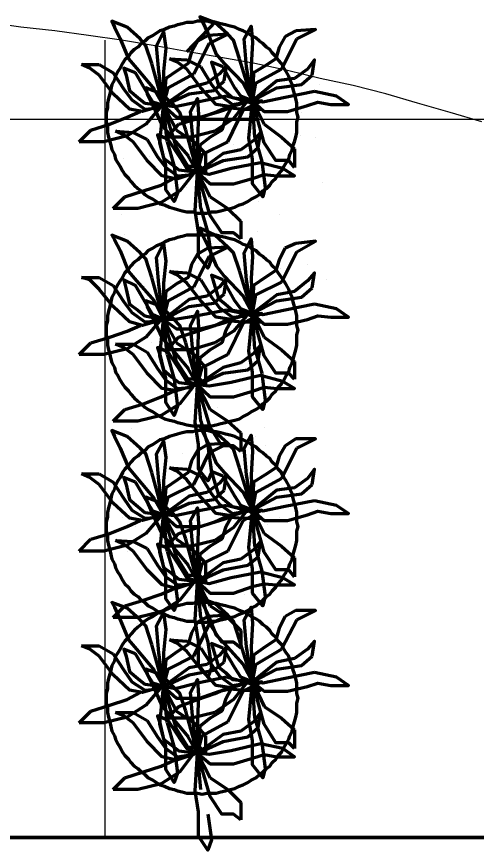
# Model space of a CAD drawing. Header units: millimetres. Extents: x 2273 to 2522, y 1034 to 1187.
# Drawn here: x 2289.445 to 2290.603, y 1105.877 to 1107.974 of the extents above; entities that cross this region are included whole.
import ezdxf

# ---------------------------------------------------------------- set-up
doc = ezdxf.new("R2010")
doc.units = ezdxf.units.MM
doc.linetypes.add('DASHED', pattern=[19.05, 12.7, -6.35])
doc.layers.add('LAYER8', color=8, linetype='Continuous')
doc.layers.add('PAREDES', color=4, linetype='Continuous', lineweight=100)

# ---------------------------------------------------------------- blocks, each defined once
blk = doc.blocks.new('UYEW')
at = {"layer": 'PAREDES', "color": 0, "linetype": 'Continuous'}
for points in [[(77.3181, 144.4333), (77.3034, 144.4804), (77.2887, 144.4951), (77.2564, 144.5245), (77.2181, 144.5392), (77.224, 144.5275), (77.2387, 144.498), (77.2593, 144.4451), (77.2799, 144.4216)], [(77.224, 144.5275), (77.2123, 144.5275), (77.2005, 144.5245), (77.1858, 144.5245), (77.174, 144.5216), (77.1623, 144.5186), (77.1534, 144.5157), (77.1417, 144.5127), (77.1299, 144.5069), (77.1181, 144.5039), (77.1093, 144.498), (77.1005, 144.4922), (77.0887, 144.4863), (77.0799, 144.4775), (77.0711, 144.4716), (77.0623, 144.4627), (77.0534, 144.4569), (77.0446, 144.448), (77.0387, 144.4392), (77.0299, 144.4304), (77.024, 144.4216), (77.0181, 144.4098), (77.0123, 144.401), (77.0064, 144.3892), (77.0034, 144.3804), (76.9975, 144.3686), (76.9946, 144.3569), (76.9917, 144.3451), (76.9887, 144.3333), (76.9858, 144.3216), (76.9858, 144.3098), (76.9828, 144.298), (76.9828, 144.2863), (76.9828, 144.2745), (76.9858, 144.2627), (76.9858, 144.248), (76.9887, 144.2363), (76.9917, 144.2245), (76.9946, 144.2157), (76.9975, 144.2039), (77.0034, 144.1922), (77.0064, 144.1804), (77.0123, 144.1716), (77.0181, 144.1627), (77.024, 144.151), (77.0299, 144.1422), (77.0387, 144.1333), (77.0446, 144.1245), (77.0534, 144.1157), (77.0623, 144.1069), (77.0711, 144.101), (77.0799, 144.0922), (77.0887, 144.0863), (77.1005, 144.0804), (77.1093, 144.0745), (77.1181, 144.0686), (77.1299, 144.0657), (77.1417, 144.0598), (77.1534, 144.0569), (77.1623, 144.0539), (77.174, 144.051), (77.1858, 144.048), (77.2005, 144.048), (77.2123, 144.0451), (77.224, 144.0451), (77.2358, 144.0451), (77.2475, 144.048), (77.2593, 144.048), (77.2711, 144.051), (77.2828, 144.0539), (77.2946, 144.0569), (77.3064, 144.0598), (77.3181, 144.0657), (77.327, 144.0686), (77.3387, 144.0745), (77.3475, 144.0804), (77.3593, 144.0863), (77.3681, 144.0922), (77.377, 144.101), (77.3858, 144.1069), (77.3946, 144.1157), (77.4005, 144.1245), (77.4093, 144.1333), (77.4152, 144.1422), (77.424, 144.151), (77.4299, 144.1627), (77.4358, 144.1716), (77.4417, 144.1804), (77.4446, 144.1922), (77.4505, 144.2039), (77.4534, 144.2157), (77.4564, 144.2245), (77.4593, 144.2363), (77.4623, 144.248), (77.4623, 144.2627), (77.4623, 144.2745), (77.4652, 144.2863), (77.4623, 144.298), (77.4623, 144.3098), (77.4623, 144.3216), (77.4593, 144.3333), (77.4564, 144.3451), (77.4534, 144.3569), (77.4505, 144.3686), (77.4446, 144.3804), (77.4417, 144.3892), (77.4358, 144.401), (77.4299, 144.4098), (77.424, 144.4216), (77.4152, 144.4304), (77.4093, 144.4392), (77.4005, 144.448), (77.3946, 144.4569), (77.3858, 144.4627), (77.377, 144.4716), (77.3681, 144.4775), (77.3593, 144.4863), (77.3475, 144.4922), (77.3387, 144.498), (77.327, 144.5039), (77.3181, 144.5069), (77.3064, 144.5127), (77.2946, 144.5157), (77.2828, 144.5186), (77.2711, 144.5216), (77.2593, 144.5245), (77.2475, 144.5245), (77.2358, 144.5275), (77.224, 144.5275)], [(77.0975, 144.4216), (77.0828, 144.4657), (77.0681, 144.4833), (77.0358, 144.5127), (76.9975, 144.5275), (77.0034, 144.5127), (77.0181, 144.4833), (77.0387, 144.4333), (77.0593, 144.4098)], [(77.3358, 144.4127), (77.3299, 144.4833), (77.3475, 144.5157), (77.3505, 144.4745), (77.3475, 144.4157)], [(77.1152, 144.401), (77.1093, 144.4657), (77.127, 144.501), (77.1328, 144.4598), (77.127, 144.401)], [(77.2387, 144.4922), (77.2123, 144.4775)], [(77.2417, 144.4716), (77.2887, 144.4951), (77.2387, 144.4922)], [(77.4328, 144.4892), (77.4181, 144.4627), (77.4093, 144.4333), (77.3828, 144.4157)], [(77.4593, 144.5039), (77.4328, 144.4892)], [(77.4623, 144.4833), (77.5093, 144.5069), (77.4593, 144.5039)], [(77.2123, 144.4775), (77.1975, 144.451), (77.1887, 144.4216), (77.1623, 144.4039)], [(77.2034, 144.3951), (77.2417, 144.4716)], [(77.424, 144.4069), (77.4623, 144.4833)], [(77.1417, 144.4333), (77.1858, 144.4304)], [(77.1623, 144.4245), (77.1417, 144.4333)], [(77.1858, 144.4069), (77.1623, 144.4245)], [(77.1858, 144.4304), (77.2211, 144.4127)], [(77.277, 144.4127), (77.2475, 144.4245), (77.2534, 144.4069)], [(77.3505, 144.3275), (77.3181, 144.4333)], [(77.5005, 144.3922), (77.5064, 144.4304), (77.4887, 144.4069)], [(76.9211, 144.4186), (76.9652, 144.4186)], [(76.9417, 144.4098), (76.9211, 144.4186)], [(76.9652, 144.3922), (76.9417, 144.4098)], [(76.9652, 144.4186), (77.0005, 144.398)], [(77.0564, 144.398), (77.027, 144.4098), (77.0328, 144.3922)], [(77.0593, 144.4098), (77.1034, 144.3569)], [(77.127, 144.3157), (77.0975, 144.4216)], [(77.1623, 144.4039), (77.1328, 144.3833)], [(77.2534, 144.4069), (77.2652, 144.3657), (77.2828, 144.351), (77.3005, 144.3363), (77.3505, 144.3275), (77.2975, 144.3127), (77.2593, 144.3186), (77.2211, 144.3598), (77.1858, 144.4069)], [(77.2211, 144.4127), (77.2475, 144.3686), (77.2681, 144.3422), (77.3005, 144.3186), (77.3358, 144.3245), (77.3034, 144.2833), (77.2564, 144.251)], [(77.2799, 144.3775), (77.2858, 144.4157), (77.2681, 144.3951)], [(77.3505, 144.3275), (77.3211, 144.3392), (77.3064, 144.3598), (77.277, 144.4127)], [(77.2799, 144.4216), (77.327, 144.3716)], [(77.3475, 144.4157), (77.3505, 144.3275), (77.3358, 144.4127)], [(77.4123, 144.3775), (77.3505, 144.3275), (77.3593, 144.3716), (77.424, 144.4069)], [(77.3828, 144.4157), (77.3534, 144.398)], [(77.4887, 144.4069), (77.4564, 144.3833)], [(77.0328, 144.3922), (77.0417, 144.3539), (77.0623, 144.3363), (77.0799, 144.3216), (77.127, 144.3157), (77.074, 144.301), (77.0417, 144.3069), (77.0005, 144.3451), (76.9652, 144.3922)], [(77.0005, 144.398), (77.027, 144.3569), (77.0475, 144.3304), (77.0799, 144.3069), (77.1181, 144.3098), (77.0828, 144.2686), (77.0358, 144.2392)], [(77.127, 144.3157), (77.1005, 144.3245), (77.0858, 144.348), (77.0564, 144.398)], [(77.1328, 144.3833), (77.127, 144.3157), (77.1034, 144.3569)], [(77.127, 144.401), (77.127, 144.3157), (77.1152, 144.401)], [(77.1917, 144.3598), (77.127, 144.3157), (77.1387, 144.3598), (77.2034, 144.3951)], [(77.2681, 144.3951), (77.2358, 144.3716)], [(77.2593, 144.3951), (77.2593, 144.3951)], [(77.3534, 144.398), (77.3505, 144.3275), (77.327, 144.3716)], [(77.3652, 144.398), (77.3652, 144.398)], [(77.4564, 144.3833), (77.4123, 144.3775)], [(77.474, 144.3686), (77.5005, 144.3922)], [(77.2358, 144.3716), (77.1917, 144.3598)], [(77.2534, 144.3539), (77.2799, 144.3775)], [(77.4123, 144.3598), (77.474, 144.3686)], [(77.5181, 144.3686), (77.5181, 144.3686)], [(77.1828, 144.2539), (77.1681, 144.298), (77.1534, 144.3157), (77.1211, 144.3451), (77.0828, 144.3598), (77.0858, 144.3451), (77.1005, 144.3157), (77.124, 144.2657), (77.1446, 144.2392)], [(77.2123, 144.3245), (77.1564, 144.3127), (77.127, 144.3157), (77.1917, 144.3451)], [(77.177, 144.3539), (77.177, 144.3539)], [(77.1917, 144.3451), (77.2534, 144.3539)], [(77.3123, 144.3598), (77.3123, 144.3598)], [(77.4328, 144.3363), (77.377, 144.3245), (77.3505, 144.3275), (77.4123, 144.3598)], [(77.5064, 144.351), (77.4328, 144.3363)], [(77.4887, 144.3157), (77.5152, 144.3245), (77.5475, 144.3186), (77.5917, 144.3186), (77.5623, 144.3392), (77.5064, 144.351)], [(77.2005, 144.2333), (77.1946, 144.301), (77.2123, 144.3333), (77.2152, 144.2922), (77.2123, 144.2333)], [(77.2858, 144.3392), (77.2123, 144.3245)], [(77.2681, 144.301), (77.2946, 144.3098), (77.327, 144.3069), (77.3711, 144.3069), (77.3417, 144.3245), (77.2858, 144.3392)], [(77.324, 144.3245), (77.2975, 144.3098)], [(77.327, 144.3039), (77.374, 144.3275), (77.324, 144.3245)], [(77.3417, 144.2333), (77.3505, 144.3275)], [(77.3799, 144.2216), (77.3505, 144.3275)], [(77.3505, 144.3275), (77.3799, 144.301), (77.4387, 144.301)], [(77.3564, 144.2363), (77.3505, 144.3275), (77.3799, 144.2686)], [(76.9917, 144.2686), (77.0358, 144.2863), (77.0681, 144.301)], [(77.1181, 144.2216), (77.127, 144.3157)], [(77.1593, 144.2098), (77.127, 144.3157)], [(77.127, 144.3157), (77.1593, 144.2863), (77.2181, 144.2863)], [(77.1358, 144.2245), (77.127, 144.3157), (77.1593, 144.2539)], [(77.2123, 144.2833), (77.2564, 144.298), (77.2887, 144.3127)], [(77.2181, 144.2863), (77.2681, 144.301)], [(77.2975, 144.3098), (77.2828, 144.2833), (77.274, 144.2539), (77.2446, 144.2363)], [(77.2887, 144.2245), (77.327, 144.3039)], [(77.4387, 144.301), (77.4887, 144.3157)], [(77.1652, 144.2686), (77.2123, 144.2833)], [(77.3652, 144.2804), (77.177, 144.2804)], [(77.474, 144.298), (77.474, 144.298)], [(76.9446, 144.2539), (76.9917, 144.2686)], [(77.1358, 144.2363), (77.1652, 144.2686)], [(77.3799, 144.2686), (77.424, 144.2363)], [(76.9152, 144.2245), (76.9446, 144.2539)], [(77.0358, 144.2392), (76.977, 144.2245)], [(77.0064, 144.251), (77.0505, 144.248)], [(77.027, 144.2422), (77.0064, 144.251)], [(77.024, 144.2363), (77.024, 144.2363)], [(77.0505, 144.2245), (77.027, 144.2422)], [(77.0505, 144.248), (77.0858, 144.2304)], [(77.1387, 144.2304), (77.1123, 144.2422), (77.1181, 144.2245)], [(77.1123, 144.2363), (77.1123, 144.2363)], [(77.1975, 144.2363), (77.1358, 144.2363)], [(77.1446, 144.2392), (77.1887, 144.1892)], [(77.1593, 144.2539), (77.2034, 144.2245)], [(77.2123, 144.148), (77.1828, 144.2539)], [(77.2564, 144.251), (77.1975, 144.2363)], [(77.2446, 144.2363), (77.2181, 144.2157)], [(77.3652, 144.2098), (77.3711, 144.248), (77.3534, 144.2275)], [(77.3564, 144.2392), (77.3564, 144.2392)], [(77.3564, 144.2363), (77.374, 144.1745)], [(77.424, 144.2363), (77.4564, 144.2069)], [(77.4711, 144.2392), (77.4711, 144.2392)], [(77.5093, 144.2363), (77.5093, 144.2363)], [(76.977, 144.2245), (76.9152, 144.2245)], [(77.1181, 144.2245), (77.127, 144.1833), (77.1475, 144.1686), (77.1652, 144.1539), (77.2123, 144.148), (77.1593, 144.1304), (77.124, 144.1392), (77.0858, 144.1775), (77.0505, 144.2245)], [(77.0858, 144.2304), (77.1123, 144.1863), (77.1328, 144.1598), (77.1623, 144.1392), (77.2005, 144.1422), (77.1681, 144.101), (77.1211, 144.0716)], [(77.1534, 144.1627), (77.1623, 144.0951), (77.1534, 144.0745), (77.1328, 144.1039), (77.1328, 144.1657), (77.1181, 144.2216)], [(77.1358, 144.2245), (77.1534, 144.1627)], [(77.2123, 144.148), (77.1858, 144.1569), (77.1711, 144.1804), (77.1387, 144.2304)], [(77.2181, 144.2157), (77.2123, 144.148), (77.1887, 144.1892)], [(77.2123, 144.2333), (77.2123, 144.148), (77.2005, 144.2333)], [(77.2034, 144.2245), (77.2328, 144.1951)], [(77.277, 144.1951), (77.2123, 144.148), (77.224, 144.1922), (77.2887, 144.2245)], [(77.3034, 144.2186), (77.3034, 144.2186)], [(77.3534, 144.2275), (77.3211, 144.2039)], [(77.374, 144.1745), (77.3828, 144.1098), (77.377, 144.0863), (77.3505, 144.1186), (77.3505, 144.1804), (77.3417, 144.2333)], [(77.3711, 144.2275), (77.3711, 144.2275)], [(77.4564, 144.1598), (77.4417, 144.1775), (77.4093, 144.1775), (77.3799, 144.2216)], [(77.1328, 144.1951), (77.1328, 144.1951)], [(77.2328, 144.148), (77.2181, 144.1627), (77.1887, 144.1627), (77.1593, 144.2098)], [(77.2328, 144.1951), (77.2328, 144.148)], [(77.3211, 144.2039), (77.277, 144.1951)], [(77.3387, 144.1863), (77.3652, 144.2098)], [(77.4564, 144.2069), (77.4564, 144.1598)], [(77.027, 144.1833), (77.027, 144.1833)], [(77.0917, 144.1863), (77.0917, 144.1863)], [(77.2975, 144.1569), (77.2417, 144.1422), (77.2123, 144.148), (77.277, 144.1775)], [(77.277, 144.1775), (77.3387, 144.1863)], [(77.3711, 144.1716), (77.2975, 144.1569)], [(77.3534, 144.1333), (77.3799, 144.1422), (77.4123, 144.1392), (77.4564, 144.1392), (77.427, 144.1569), (77.3711, 144.1716)], [(77.077, 144.101), (77.1211, 144.1157), (77.1534, 144.1333)], [(77.2064, 144.051), (77.2123, 144.148)], [(77.2446, 144.0392), (77.2123, 144.148)], [(77.2123, 144.148), (77.2446, 144.1186), (77.3034, 144.1186)], [(77.2211, 144.0569), (77.2123, 144.148), (77.2446, 144.0863)], [(77.3034, 144.1186), (77.3534, 144.1333)], [(77.527, 144.1216), (77.527, 144.1216)], [(77.0299, 144.0863), (77.077, 144.101)], [(77.1858, 144.1098), (77.1858, 144.1098)], [(77.0005, 144.0569), (77.0299, 144.0863)], [(77.1211, 144.0716), (77.0623, 144.0569)], [(77.2181, 144.0716), (77.2181, 144.0716)], [(77.2446, 144.0863), (77.2887, 144.0569)], [(77.3652, 144.0745), (77.3652, 144.0745)], [(77.0623, 144.0569), (77.0005, 144.0569)], [(77.2387, 143.9951), (77.2475, 143.9304), (77.2387, 143.9069), (77.2152, 143.9363), (77.2152, 143.998), (77.2064, 144.051)], [(77.2211, 144.0569), (77.2387, 143.9951)], [(77.2417, 144.051), (77.2417, 144.051)], [(77.2887, 144.0569), (77.3211, 144.0245)], [(77.0211, 144.0422), (77.0211, 144.0422)], [(77.3211, 143.9804), (77.3034, 143.9951), (77.274, 143.9951), (77.2446, 144.0392)], [(77.4181, 144.0422), (77.4181, 144.0422)], [(77.3181, 143.901), (77.3034, 143.9451), (77.2887, 143.9598), (77.2564, 143.9892), (77.2181, 144.0069), (77.224, 143.9922), (77.2387, 143.9627), (77.2593, 143.9127), (77.2799, 143.8863)], [(77.3211, 144.0245), (77.3211, 143.9804)], [(77.224, 143.9892), (77.2123, 143.9892), (77.2005, 143.9892), (77.1858, 143.9892), (77.174, 143.9863), (77.1623, 143.9833), (77.1534, 143.9804), (77.1417, 143.9775), (77.1299, 143.9716), (77.1181, 143.9657), (77.1093, 143.9627), (77.1005, 143.9569), (77.0887, 143.951), (77.0799, 143.9422), (77.0711, 143.9363), (77.0623, 143.9275), (77.0534, 143.9216), (77.0446, 143.9127), (77.0387, 143.9039), (77.0299, 143.8951), (77.024, 143.8833), (77.0181, 143.8745), (77.0123, 143.8657), (77.0064, 143.8539), (77.0034, 143.8451), (76.9975, 143.8333), (76.9946, 143.8216), (76.9917, 143.8098), (76.9887, 143.798), (76.9858, 143.7863), (76.9858, 143.7745), (76.9828, 143.7627), (76.9828, 143.751), (76.9828, 143.7392), (76.9858, 143.7245), (76.9858, 143.7127), (76.9887, 143.701), (76.9917, 143.6892), (76.9946, 143.6775), (76.9975, 143.6686), (77.0034, 143.6569), (77.0064, 143.6451), (77.0123, 143.6363), (77.0181, 143.6245), (77.024, 143.6157), (77.0299, 143.6069), (77.0387, 143.598), (77.0446, 143.5892), (77.0534, 143.5804), (77.0623, 143.5716), (77.0711, 143.5657), (77.0799, 143.5569), (77.0887, 143.551), (77.1005, 143.5451), (77.1093, 143.5392), (77.1181, 143.5333), (77.1299, 143.5275), (77.1417, 143.5245), (77.1534, 143.5216), (77.1623, 143.5186), (77.174, 143.5157), (77.1858, 143.5127), (77.2005, 143.5098), (77.2123, 143.5098), (77.224, 143.5098), (77.2358, 143.5098), (77.2475, 143.5098), (77.2593, 143.5127), (77.2711, 143.5157), (77.2828, 143.5186), (77.2946, 143.5216), (77.3064, 143.5245), (77.3181, 143.5275), (77.327, 143.5333), (77.3387, 143.5392), (77.3475, 143.5451), (77.3593, 143.551), (77.3681, 143.5569), (77.377, 143.5657), (77.3858, 143.5716), (77.3946, 143.5804), (77.4005, 143.5892), (77.4093, 143.598), (77.4152, 143.6069), (77.424, 143.6157), (77.4299, 143.6245), (77.4358, 143.6363), (77.4417, 143.6451), (77.4446, 143.6569), (77.4505, 143.6686), (77.4534, 143.6775), (77.4564, 143.6892), (77.4593, 143.701), (77.4623, 143.7127), (77.4623, 143.7245), (77.4623, 143.7392), (77.4652, 143.751), (77.4623, 143.7627), (77.4623, 143.7745), (77.4623, 143.7863), (77.4593, 143.798), (77.4564, 143.8098), (77.4534, 143.8216), (77.4505, 143.8333), (77.4446, 143.8451), (77.4417, 143.8539), (77.4358, 143.8657), (77.4299, 143.8745), (77.424, 143.8833), (77.4152, 143.8951), (77.4093, 143.9039), (77.4005, 143.9127), (77.3946, 143.9216), (77.3858, 143.9275), (77.377, 143.9363), (77.3681, 143.9422), (77.3593, 143.951), (77.3475, 143.9569), (77.3387, 143.9627), (77.327, 143.9657), (77.3181, 143.9716), (77.3064, 143.9775), (77.2946, 143.9804), (77.2828, 143.9833), (77.2711, 143.9863), (77.2593, 143.9892), (77.2475, 143.9892), (77.2358, 143.9892), (77.224, 143.9892)], [(77.0975, 143.8833), (77.0828, 143.9304), (77.0681, 143.9451), (77.0358, 143.9745), (76.9975, 143.9892), (77.0034, 143.9775), (77.0181, 143.951), (77.0387, 143.898), (77.0593, 143.8745)], [(77.0299, 143.9922), (77.0299, 143.9922)], [(77.3623, 143.998), (77.3623, 143.998)], [(77.1152, 143.8657), (77.1093, 143.9333), (77.127, 143.9686), (77.1328, 143.9245), (77.127, 143.8686)], [(77.3358, 143.8775), (77.3299, 143.9451), (77.3475, 143.9804), (77.3505, 143.9363), (77.3475, 143.8804)], [(77.4593, 143.9686), (77.4328, 143.9569)], [(77.4623, 143.948), (77.5093, 143.9745), (77.4593, 143.9686)], [(77.2123, 143.9422), (77.1975, 143.9157), (77.1887, 143.8833), (77.1623, 143.8686)], [(77.2387, 143.9569), (77.2123, 143.9422)], [(77.2417, 143.9363), (77.2887, 143.9598), (77.2387, 143.9569)], [(77.3505, 143.948), (77.3505, 143.948)], [(77.4328, 143.9569), (77.4181, 143.9275), (77.4093, 143.901), (77.3828, 143.8833)], [(77.424, 143.8716), (77.4623, 143.948)], [(77.2034, 143.8598), (77.2417, 143.9363)], [(77.2152, 143.9186), (77.2152, 143.9186)], [(77.3505, 143.7922), (77.3181, 143.901)], [(77.4211, 143.9069), (77.4211, 143.9069)], [(77.4887, 143.9157), (77.4887, 143.9157)], [(76.9211, 143.8833), (76.9652, 143.8833)], [(76.9417, 143.8775), (76.9211, 143.8833)], [(76.9652, 143.8833), (77.0005, 143.8627)], [(77.127, 143.7775), (77.0975, 143.8833)], [(77.1417, 143.898), (77.1858, 143.8951)], [(77.1623, 143.8892), (77.1417, 143.898)], [(77.1858, 143.8686), (77.1623, 143.8892)], [(77.1858, 143.8951), (77.2211, 143.8775)], [(77.277, 143.8775), (77.2475, 143.8892), (77.2534, 143.8686)], [(77.2475, 143.8833), (77.2475, 143.8833)], [(77.2799, 143.8422), (77.2858, 143.8804), (77.2681, 143.8598)], [(77.2799, 143.8863), (77.327, 143.8363)], [(77.3475, 143.8804), (77.3505, 143.7922), (77.3358, 143.8775)], [(77.3828, 143.8833), (77.3534, 143.8627)], [(77.5005, 143.8569), (77.5064, 143.8951), (77.4887, 143.8745)], [(76.9652, 143.8539), (76.9417, 143.8775)], [(77.0005, 143.8627), (77.027, 143.8216), (77.0475, 143.7951), (77.0799, 143.7716), (77.1181, 143.7745), (77.0828, 143.7333), (77.0358, 143.7039)], [(77.0564, 143.8627), (77.027, 143.8775), (77.0328, 143.8539)], [(77.127, 143.7775), (77.1005, 143.7892), (77.0858, 143.8127), (77.0564, 143.8627)], [(77.0593, 143.8745), (77.1034, 143.8245)], [(77.0799, 143.8598), (77.0799, 143.8598)], [(77.127, 143.8686), (77.127, 143.7775), (77.1152, 143.8657)], [(77.1917, 143.8275), (77.127, 143.7775), (77.1387, 143.8245), (77.2034, 143.8598)], [(77.1623, 143.8686), (77.1328, 143.848)], [(77.1446, 143.8686), (77.1446, 143.8686)], [(77.2534, 143.8686), (77.2652, 143.8304), (77.2828, 143.8157), (77.3005, 143.801), (77.3505, 143.7922), (77.2975, 143.7775), (77.2593, 143.7833), (77.2211, 143.8245), (77.1858, 143.8686)], [(77.1917, 143.8657), (77.1917, 143.8657)], [(77.2211, 143.8775), (77.2475, 143.8333), (77.2681, 143.8069), (77.3005, 143.7833), (77.3358, 143.7863), (77.3034, 143.748), (77.2564, 143.7186)], [(77.2681, 143.8598), (77.2358, 143.8363)], [(77.3505, 143.7922), (77.3211, 143.8039), (77.3064, 143.8245), (77.277, 143.8775)], [(77.3534, 143.8627), (77.3505, 143.7922), (77.327, 143.8363)], [(77.4123, 143.8392), (77.3505, 143.7922), (77.3593, 143.8392), (77.424, 143.8716)], [(77.4887, 143.8745), (77.4564, 143.848)], [(77.5358, 143.8775), (77.5358, 143.8775)], [(77.0328, 143.8539), (77.0417, 143.8157), (77.0623, 143.801), (77.0799, 143.7863), (77.127, 143.7775), (77.074, 143.7627), (77.0417, 143.7716), (77.0005, 143.8098), (76.9652, 143.8539)], [(77.1328, 143.848), (77.127, 143.7775), (77.1034, 143.8245)], [(77.2534, 143.8186), (77.2799, 143.8422)], [(77.4564, 143.848), (77.4123, 143.8392)], [(77.474, 143.8333), (77.5005, 143.8569)], [(77.1828, 143.7186), (77.1681, 143.7627), (77.1534, 143.7775), (77.1211, 143.8098), (77.0828, 143.8245), (77.0858, 143.8098), (77.1005, 143.7804), (77.124, 143.7304), (77.1446, 143.7069)], [(77.2358, 143.8363), (77.1917, 143.8275)], [(77.1917, 143.8098), (77.2534, 143.8186)], [(77.4328, 143.801), (77.377, 143.7892), (77.3505, 143.7922), (77.4123, 143.8245)], [(77.4123, 143.8245), (77.474, 143.8333)], [(77.4799, 143.8304), (77.4799, 143.8304)], [(77.2123, 143.7863), (77.1564, 143.7775), (77.127, 143.7775), (77.1917, 143.8098)], [(77.2005, 143.698), (77.1946, 143.7627), (77.2123, 143.798), (77.2152, 143.7569), (77.2123, 143.698)], [(77.2858, 143.801), (77.2123, 143.7863)], [(77.2681, 143.7657), (77.2946, 143.7745), (77.327, 143.7716), (77.3711, 143.7716), (77.3417, 143.7892), (77.2858, 143.801)], [(77.5064, 143.8157), (77.4328, 143.801)], [(77.4887, 143.7775), (77.5152, 143.7863), (77.5475, 143.7833), (77.5917, 143.7833), (77.5623, 143.8039), (77.5064, 143.8157)], [(77.5034, 143.8098), (77.5034, 143.8098)], [(77.1181, 143.6863), (77.127, 143.7775)], [(77.1593, 143.6716), (77.127, 143.7775)], [(77.127, 143.7775), (77.1593, 143.7539), (77.2181, 143.7539)], [(77.1358, 143.6892), (77.127, 143.7775), (77.1593, 143.7186)], [(77.2123, 143.748), (77.2564, 143.7627), (77.2887, 143.7775)], [(77.2975, 143.7745), (77.2828, 143.748), (77.274, 143.7186), (77.2446, 143.701)], [(77.324, 143.7892), (77.2975, 143.7745)], [(77.327, 143.7686), (77.374, 143.7922), (77.324, 143.7892)], [(77.3417, 143.698), (77.3505, 143.7922)], [(77.3799, 143.6863), (77.3505, 143.7922)], [(77.3505, 143.7922), (77.3799, 143.7657), (77.4387, 143.7657)], [(77.3564, 143.7039), (77.3505, 143.7922), (77.3799, 143.7333)], [(77.4387, 143.7657), (77.4887, 143.7775)], [(76.9917, 143.7333), (77.0358, 143.748), (77.0681, 143.7627)], [(77.0711, 143.7569), (77.0711, 143.7569)], [(77.2181, 143.7539), (77.2681, 143.7657)], [(77.2887, 143.6892), (77.327, 143.7686)], [(77.4652, 143.7569), (77.4652, 143.7569)], [(76.9446, 143.7186), (76.9917, 143.7333)], [(77.0387, 143.748), (77.0387, 143.748)], [(77.1358, 143.701), (77.1652, 143.7333)], [(77.1652, 143.7333), (77.2123, 143.748)], [(77.3711, 143.751), (77.3711, 143.751)], [(77.3799, 143.7333), (77.424, 143.701)], [(76.9152, 143.6892), (76.9446, 143.7186)], [(77.0064, 143.7157), (77.0505, 143.7157)], [(77.027, 143.7069), (77.0064, 143.7157)], [(77.0505, 143.7157), (77.0858, 143.6951)], [(77.0975, 143.7186), (77.0975, 143.7186)], [(77.124, 143.7245), (77.124, 143.7245)], [(77.1593, 143.7186), (77.2034, 143.6892)], [(77.2123, 143.6127), (77.1828, 143.7186)], [(77.2564, 143.7186), (77.1975, 143.701)], [(77.3652, 143.6745), (77.3711, 143.7127), (77.3534, 143.6922)], [(77.0358, 143.7039), (76.977, 143.6892)], [(77.0505, 143.6892), (77.027, 143.7069)], [(77.0858, 143.6951), (77.1123, 143.6539), (77.1328, 143.6245), (77.1623, 143.6039), (77.2005, 143.6069), (77.1681, 143.5657), (77.1211, 143.5363)], [(77.1387, 143.6951), (77.1123, 143.7069), (77.1181, 143.6892)], [(77.1211, 143.698), (77.1211, 143.698)], [(77.1975, 143.701), (77.1358, 143.701)], [(77.2123, 143.6127), (77.1858, 143.6216), (77.1711, 143.6451), (77.1387, 143.6951)], [(77.1446, 143.7069), (77.1887, 143.6539)], [(77.2123, 143.698), (77.2123, 143.6127), (77.2005, 143.698)], [(77.2446, 143.701), (77.2181, 143.6804)], [(77.3534, 143.6922), (77.3211, 143.6686)], [(77.374, 143.6422), (77.3828, 143.5745), (77.377, 143.551), (77.3505, 143.5833), (77.3505, 143.6451), (77.3417, 143.698)], [(77.3564, 143.7039), (77.374, 143.6422)], [(77.424, 143.701), (77.4564, 143.6716)], [(76.977, 143.6892), (76.9152, 143.6892)], [(77.1181, 143.6892), (77.127, 143.651), (77.1475, 143.6333), (77.1652, 143.6186), (77.2123, 143.6127), (77.1593, 143.598), (77.124, 143.6039), (77.0858, 143.6422), (77.0505, 143.6892)], [(77.1534, 143.6275), (77.1623, 143.5598), (77.1534, 143.5363), (77.1328, 143.5686), (77.1328, 143.6304), (77.1181, 143.6863)], [(77.1358, 143.6892), (77.1534, 143.6275)], [(77.2328, 143.6127), (77.2181, 143.6275), (77.1887, 143.6275), (77.1593, 143.6716)], [(77.2181, 143.6804), (77.2123, 143.6127), (77.1887, 143.6539)], [(77.2034, 143.6892), (77.2328, 143.6569)], [(77.277, 143.6569), (77.2123, 143.6127), (77.224, 143.6569), (77.2887, 143.6892)], [(77.3387, 143.651), (77.3652, 143.6745)], [(77.4564, 143.6275), (77.4417, 143.6422), (77.4093, 143.6422), (77.3799, 143.6863)], [(77.4564, 143.6716), (77.4564, 143.6275)], [(77.2328, 143.6569), (77.2328, 143.6127)], [(77.3211, 143.6686), (77.277, 143.6569)], [(77.277, 143.6422), (77.3387, 143.651)], [(77.2975, 143.6186), (77.2417, 143.6098), (77.2123, 143.6127), (77.277, 143.6422)], [(77.3711, 143.6363), (77.2975, 143.6186)], [(77.3534, 143.598), (77.3799, 143.6069), (77.4123, 143.6039), (77.4564, 143.6039), (77.427, 143.6216), (77.3711, 143.6363)], [(77.2005, 143.6186), (77.2005, 143.6186)], [(77.2064, 143.5186), (77.2123, 143.6127)], [(77.2446, 143.5069), (77.2123, 143.6127)], [(77.2123, 143.6127), (77.2446, 143.5833), (77.3034, 143.5833)], [(77.2211, 143.5216), (77.2123, 143.6127), (77.2446, 143.551)], [(77.077, 143.5657), (77.1211, 143.5833), (77.1534, 143.598)], [(77.2299, 143.598), (77.2299, 143.598)], [(77.3034, 143.5833), (77.3534, 143.598)], [(77.3181, 143.601), (77.3181, 143.601)], [(77.0299, 143.551), (77.077, 143.5657)], [(77.3652, 143.5686), (77.3652, 143.5686)], [(77.0005, 143.5216), (77.0299, 143.551)], [(77.1946, 143.5451), (77.1946, 143.5451)], [(77.2446, 143.551), (77.2887, 143.5216)], [(77.2623, 143.5569), (77.2623, 143.5569)], [(77.024, 143.5245), (77.024, 143.5245)], [(77.1211, 143.5363), (77.0623, 143.5216)], [(77.0623, 143.5216), (77.0005, 143.5216)], [(77.0475, 143.5039), (77.0475, 143.5039)], [(77.2387, 143.4598), (77.2475, 143.3922), (77.2387, 143.3716), (77.2152, 143.401), (77.2152, 143.4627), (77.2064, 143.5186)], [(77.3181, 143.4039), (77.3034, 143.451), (77.2887, 143.4657), (77.2564, 143.4951), (77.2181, 143.5098), (77.224, 143.498), (77.2387, 143.4686), (77.2593, 143.4157), (77.2799, 143.3922)], [(77.2211, 143.5216), (77.2387, 143.4598)], [(77.3211, 143.4451), (77.3034, 143.4598), (77.274, 143.4598), (77.2446, 143.5069)], [(77.2887, 143.5216), (77.3211, 143.4922)], [(77.3799, 143.5069), (77.3799, 143.5069)], [(77.224, 143.498), (77.2123, 143.498), (77.2005, 143.4951), (77.1858, 143.4951), (77.174, 143.4922), (77.1623, 143.4892), (77.1534, 143.4863), (77.1417, 143.4833), (77.1299, 143.4775), (77.1181, 143.4745), (77.1093, 143.4686), (77.1005, 143.4627), (77.0887, 143.4569), (77.0799, 143.448), (77.0711, 143.4422), (77.0623, 143.4333), (77.0534, 143.4275), (77.0446, 143.4186), (77.0387, 143.4098), (77.0299, 143.401), (77.024, 143.3922), (77.0181, 143.3804), (77.0123, 143.3716), (77.0064, 143.3598), (77.0034, 143.351), (76.9975, 143.3392), (76.9946, 143.3275), (76.9917, 143.3157), (76.9887, 143.3039), (76.9858, 143.2922), (76.9858, 143.2804), (76.9828, 143.2686), (76.9828, 143.2569), (76.9828, 143.2451), (76.9858, 143.2333), (76.9858, 143.2216), (76.9887, 143.2098), (76.9917, 143.198), (76.9946, 143.1863), (76.9975, 143.1745), (77.0034, 143.1627), (77.0064, 143.1539), (77.0123, 143.1422), (77.0181, 143.1333), (77.024, 143.1216), (77.0299, 143.1127), (77.0387, 143.1039), (77.0446, 143.0951), (77.0534, 143.0863), (77.0623, 143.0804), (77.0711, 143.0716), (77.0799, 143.0657), (77.0887, 143.0569), (77.1005, 143.051), (77.1093, 143.0451), (77.1181, 143.0392), (77.1299, 143.0363), (77.1417, 143.0304), (77.1534, 143.0275), (77.1623, 143.0245), (77.174, 143.0216), (77.1858, 143.0186), (77.2005, 143.0186), (77.2123, 143.0157), (77.224, 143.0157), (77.2358, 143.0157), (77.2475, 143.0186), (77.2593, 143.0186), (77.2711, 143.0216), (77.2828, 143.0245), (77.2946, 143.0275), (77.3064, 143.0304), (77.3181, 143.0363), (77.327, 143.0392), (77.3387, 143.0451), (77.3475, 143.051), (77.3593, 143.0569), (77.3681, 143.0657), (77.377, 143.0716), (77.3858, 143.0804), (77.3946, 143.0863), (77.4005, 143.0951), (77.4093, 143.1039), (77.4152, 143.1127), (77.424, 143.1216), (77.4299, 143.1333), (77.4358, 143.1422), (77.4417, 143.1539), (77.4446, 143.1627), (77.4505, 143.1745), (77.4534, 143.1863), (77.4564, 143.198), (77.4593, 143.2098), (77.4623, 143.2216), (77.4623, 143.2333), (77.4623, 143.2451), (77.4652, 143.2569), (77.4623, 143.2686), (77.4623, 143.2804), (77.4623, 143.2922), (77.4593, 143.3039), (77.4564, 143.3157), (77.4534, 143.3275), (77.4505, 143.3392), (77.4446, 143.351), (77.4417, 143.3598), (77.4358, 143.3716), (77.4299, 143.3804), (77.424, 143.3922), (77.4152, 143.401), (77.4093, 143.4098), (77.4005, 143.4186), (77.3946, 143.4275), (77.3858, 143.4333), (77.377, 143.4422), (77.3681, 143.448), (77.3593, 143.4569), (77.3475, 143.4627), (77.3387, 143.4686), (77.327, 143.4745), (77.3181, 143.4775), (77.3064, 143.4833), (77.2946, 143.4863), (77.2828, 143.4892), (77.2711, 143.4922), (77.2593, 143.4951), (77.2475, 143.4951), (77.2358, 143.498), (77.224, 143.498)], [(77.0975, 143.3922), (77.0828, 143.4392), (77.0681, 143.4539), (77.0358, 143.4833), (76.9975, 143.498), (77.0034, 143.4833), (77.0181, 143.4539), (77.0387, 143.4039), (77.0593, 143.3804)], [(77.3211, 143.4922), (77.3211, 143.4451)], [(77.3358, 143.3863), (77.3299, 143.4539), (77.3475, 143.4863), (77.3505, 143.4451), (77.3475, 143.3863)], [(77.3593, 143.4833), (77.3593, 143.4833)], [(77.1152, 143.3716), (77.1093, 143.4392), (77.127, 143.4716), (77.1328, 143.4304), (77.127, 143.3716)], [(77.2387, 143.4627), (77.2123, 143.448)], [(77.2417, 143.4422), (77.2887, 143.4657), (77.2387, 143.4627)], [(77.3828, 143.4598), (77.3828, 143.4598)], [(77.4328, 143.4598), (77.4181, 143.4333), (77.4093, 143.4039), (77.3828, 143.3863)], [(77.4593, 143.4775), (77.4328, 143.4598)], [(77.4623, 143.4539), (77.5093, 143.4775), (77.4593, 143.4775)], [(77.2123, 143.448), (77.1975, 143.4216), (77.1887, 143.3922), (77.1623, 143.3745)], [(77.174, 143.4392), (77.174, 143.4392)], [(77.2034, 143.3627), (77.2417, 143.4422)], [(77.424, 143.3775), (77.4623, 143.4539)], [(77.1417, 143.4039), (77.1858, 143.401)], [(77.1623, 143.3951), (77.1417, 143.4039)], [(77.1858, 143.401), (77.2211, 143.3833)], [(77.227, 143.4039), (77.227, 143.4039)], [(77.3505, 143.298), (77.3181, 143.4039)], [(77.5005, 143.3627), (77.5064, 143.401), (77.4887, 143.3775)], [(76.9211, 143.3892), (76.9652, 143.3892)], [(76.9417, 143.3804), (76.9211, 143.3892)], [(76.9652, 143.3627), (76.9417, 143.3804)], [(76.9652, 143.3892), (77.0005, 143.3686)], [(77.0564, 143.3686), (77.027, 143.3804), (77.0328, 143.3627)], [(77.0593, 143.3804), (77.1034, 143.3275)], [(77.127, 143.2863), (77.0975, 143.3922)], [(77.1858, 143.3745), (77.1623, 143.3951)], [(77.2211, 143.3833), (77.2475, 143.3392), (77.2681, 143.3127), (77.3005, 143.2892), (77.3358, 143.2951), (77.3034, 143.2539), (77.2564, 143.2216)], [(77.277, 143.3833), (77.2475, 143.3951), (77.2534, 143.3745)], [(77.2799, 143.348), (77.2858, 143.3863), (77.2681, 143.3657)], [(77.3505, 143.298), (77.3211, 143.3098), (77.3064, 143.3333), (77.277, 143.3833)], [(77.2799, 143.3922), (77.327, 143.3422)], [(77.3475, 143.3863), (77.3505, 143.298), (77.3358, 143.3863)], [(77.4123, 143.348), (77.3505, 143.298), (77.3593, 143.3422), (77.424, 143.3775)], [(77.3828, 143.3863), (77.3534, 143.3686)], [(77.4887, 143.3775), (77.4564, 143.3539)], [(77.0328, 143.3627), (77.0417, 143.3245), (77.0623, 143.3069), (77.0799, 143.2922), (77.127, 143.2863), (77.074, 143.2716), (77.0417, 143.2775), (77.0005, 143.3157), (76.9652, 143.3627)], [(77.0005, 143.3686), (77.027, 143.3275), (77.0475, 143.298), (77.0799, 143.2775), (77.1181, 143.2804), (77.0828, 143.2392), (77.0358, 143.2098)], [(77.127, 143.2863), (77.1005, 143.2951), (77.0858, 143.3186), (77.0564, 143.3686)], [(77.127, 143.3716), (77.127, 143.2863), (77.1152, 143.3716)], [(77.1917, 143.3333), (77.127, 143.2863), (77.1387, 143.3304), (77.2034, 143.3627)], [(77.1623, 143.3745), (77.1328, 143.3539)], [(77.2534, 143.3745), (77.2652, 143.3363), (77.2828, 143.3216), (77.3005, 143.3069), (77.3505, 143.298), (77.2975, 143.2833), (77.2593, 143.2892), (77.2211, 143.3304), (77.1858, 143.3745)], [(77.2064, 143.3745), (77.2064, 143.3745)], [(77.2681, 143.3657), (77.2358, 143.3422)], [(77.3534, 143.3686), (77.3505, 143.298), (77.327, 143.3422)], [(77.474, 143.3392), (77.5005, 143.3627)], [(77.4917, 143.3598), (77.4917, 143.3598)], [(76.9975, 143.348), (76.9975, 143.348)], [(77.1328, 143.3539), (77.127, 143.2863), (77.1034, 143.3275)], [(77.2358, 143.3422), (77.1917, 143.3333)], [(77.2534, 143.3245), (77.2799, 143.348)], [(77.4564, 143.3539), (77.4123, 143.348)], [(77.4123, 143.3304), (77.474, 143.3392)], [(77.1828, 143.2245), (77.1681, 143.2686), (77.1534, 143.2863), (77.1211, 143.3157), (77.0828, 143.3304), (77.0858, 143.3186), (77.1005, 143.2863), (77.124, 143.2363), (77.1446, 143.2127)], [(77.2123, 143.2951), (77.1564, 143.2833), (77.127, 143.2863), (77.1917, 143.3157)], [(77.1917, 143.3157), (77.2534, 143.3245)], [(77.4328, 143.3069), (77.377, 143.2951), (77.3505, 143.298), (77.4123, 143.3304)], [(77.5064, 143.3216), (77.4328, 143.3069)], [(77.4887, 143.2863), (77.5152, 143.2951), (77.5475, 143.2892), (77.5917, 143.2892), (77.5623, 143.3098), (77.5064, 143.3216)], [(77.2005, 143.2039), (77.1946, 143.2716), (77.2123, 143.3039), (77.2152, 143.2627), (77.2123, 143.2039)], [(77.2858, 143.3098), (77.2123, 143.2951)], [(77.2681, 143.2716), (77.2946, 143.2804), (77.327, 143.2775), (77.3711, 143.2775), (77.3417, 143.2951), (77.2858, 143.3098)], [(77.324, 143.2951), (77.2975, 143.2804)], [(77.327, 143.2716), (77.374, 143.298), (77.324, 143.2951)], [(77.3417, 143.2039), (77.3505, 143.298)], [(77.3799, 143.1922), (77.3505, 143.298)], [(77.3505, 143.298), (77.3799, 143.2716), (77.4387, 143.2716)], [(77.3564, 143.2069), (77.3505, 143.298), (77.3799, 143.2392)], [(76.9917, 143.2392), (77.0358, 143.2569), (77.0681, 143.2716)], [(77.024, 143.2804), (77.024, 143.2804)], [(77.1181, 143.1922), (77.127, 143.2863)], [(77.1593, 143.1804), (77.127, 143.2863)], [(77.127, 143.2863), (77.1593, 143.2569), (77.2181, 143.2569)], [(77.1358, 143.1951), (77.127, 143.2863), (77.1593, 143.2245)], [(77.2123, 143.2539), (77.2564, 143.2686), (77.2887, 143.2833)], [(77.2181, 143.2569), (77.2681, 143.2716)], [(77.2975, 143.2804), (77.2828, 143.2539), (77.274, 143.2245), (77.2446, 143.2069)], [(77.2887, 143.1951), (77.327, 143.2716)], [(77.4181, 143.2804), (77.4181, 143.2804)], [(77.4387, 143.2716), (77.4887, 143.2863)], [(77.0564, 143.2569), (77.0564, 143.2569)], [(77.1652, 143.2392), (77.2123, 143.2539)], [(77.3887, 143.2627), (77.3887, 143.2627)], [(76.9446, 143.2245), (76.9917, 143.2392)], [(77.1093, 143.248), (77.1093, 143.248)], [(77.1358, 143.2069), (77.1652, 143.2392)], [(77.3123, 143.2333), (77.3123, 143.2333)], [(77.3799, 143.2422), (77.3799, 143.2422)], [(77.3799, 143.2392), (77.424, 143.2069)], [(76.9152, 143.1951), (76.9446, 143.2245)], [(77.0358, 143.2098), (76.977, 143.1951)], [(77.0064, 143.2216), (77.0505, 143.2186)], [(77.027, 143.2127), (77.0064, 143.2216)], [(77.0505, 143.1951), (77.027, 143.2127)], [(77.0505, 143.2186), (77.0858, 143.201)], [(77.1387, 143.201), (77.1123, 143.2127), (77.1181, 143.1951)], [(77.1387, 143.2127), (77.1387, 143.2127)], [(77.1446, 143.2127), (77.1887, 143.1598)], [(77.1593, 143.2245), (77.2034, 143.1951)], [(77.2123, 143.1186), (77.1828, 143.2245)], [(77.2564, 143.2216), (77.1975, 143.2069)], [(77.3652, 143.1804), (77.3711, 143.2186), (77.3534, 143.198)], [(76.977, 143.1951), (76.9152, 143.1951)], [(77.0358, 143.1951), (77.0358, 143.1951)], [(77.1181, 143.1951), (77.127, 143.1539), (77.1475, 143.1392), (77.1652, 143.1245), (77.2123, 143.1186), (77.1593, 143.101), (77.124, 143.1098), (77.0858, 143.148), (77.0505, 143.1951)], [(77.0858, 143.201), (77.1123, 143.1598), (77.1328, 143.1304), (77.1623, 143.1098), (77.2005, 143.1127), (77.1681, 143.0716), (77.1211, 143.0422)], [(77.1534, 143.1333), (77.1623, 143.0686), (77.1534, 143.0451), (77.1328, 143.0745), (77.1328, 143.1363), (77.1181, 143.1922)], [(77.1975, 143.2069), (77.1358, 143.2069)], [(77.1358, 143.1951), (77.1534, 143.1333)], [(77.2123, 143.1186), (77.1858, 143.1275), (77.1711, 143.151), (77.1387, 143.201)], [(77.2123, 143.2039), (77.2123, 143.1186), (77.2005, 143.2039)], [(77.2034, 143.1951), (77.2328, 143.1657)], [(77.277, 143.1657), (77.2123, 143.1186), (77.224, 143.1627), (77.2887, 143.1951)], [(77.2446, 143.2069), (77.2181, 143.1863)], [(77.3534, 143.198), (77.3211, 143.1745)], [(77.374, 143.1451), (77.3828, 143.0804), (77.377, 143.0569), (77.3505, 143.0892), (77.3505, 143.151), (77.3417, 143.2039)], [(77.3564, 143.2069), (77.374, 143.1451)], [(77.4564, 143.1304), (77.4417, 143.148), (77.4093, 143.148), (77.3799, 143.1922)], [(77.424, 143.2069), (77.4564, 143.1775)], [(77.2328, 143.1186), (77.2181, 143.1333), (77.1887, 143.1333), (77.1593, 143.1804)], [(77.2181, 143.1863), (77.2123, 143.1186), (77.1887, 143.1598)], [(77.3211, 143.1745), (77.277, 143.1657)], [(77.3387, 143.1598), (77.3652, 143.1804)], [(77.4564, 143.1775), (77.4564, 143.1304)], [(77.2975, 143.1275), (77.2417, 143.1127), (77.2123, 143.1186), (77.277, 143.148)], [(77.2328, 143.1657), (77.2328, 143.1186)], [(77.277, 143.148), (77.3387, 143.1598)], [(77.2152, 143.1304), (77.2152, 143.1304)], [(77.2358, 143.1304), (77.2358, 143.1304)], [(77.3711, 143.1422), (77.2975, 143.1275)], [(77.3534, 143.1069), (77.3799, 143.1127), (77.4123, 143.1098), (77.4564, 143.1098), (77.427, 143.1275), (77.3711, 143.1422)], [(77.2064, 143.0216), (77.2123, 143.1186)], [(77.2446, 143.0098), (77.2123, 143.1186)], [(77.2123, 143.1186), (77.2446, 143.0892), (77.3034, 143.0892)], [(77.2211, 143.0275), (77.2123, 143.1186), (77.2446, 143.0569)], [(77.2593, 143.1098), (77.2593, 143.1098)], [(77.277, 143.1216), (77.277, 143.1216)], [(77.3034, 143.0892), (77.3534, 143.1069)], [(77.077, 143.0716), (77.1211, 143.0863), (77.1534, 143.101)], [(77.3299, 143.0863), (77.3299, 143.0863)], [(77.224, 143.0657), (77.2123, 143.0657), (77.2005, 143.0627), (77.1858, 143.0627), (77.174, 143.0598), (77.1623, 143.0569), (77.1534, 143.0539), (77.1417, 143.051), (77.1299, 143.0451), (77.1181, 143.0422), (77.1093, 143.0363), (77.1005, 143.0304), (77.0887, 143.0245), (77.0799, 143.0186), (77.0711, 143.0098), (77.0623, 143.0039), (77.0534, 142.9951), (77.0446, 142.9863), (77.0387, 142.9775), (77.0299, 142.9686), (77.024, 142.9598), (77.0181, 142.948), (77.0123, 142.9392), (77.0064, 142.9304), (77.0034, 142.9186), (76.9975, 142.9069), (76.9946, 142.8951), (76.9917, 142.8863), (76.9887, 142.8745), (76.9858, 142.8627), (76.9858, 142.848), (76.9828, 142.8363), (76.9828, 142.8245), (76.9828, 142.8127), (76.9858, 142.801), (76.9858, 142.7892), (76.9887, 142.7775), (76.9917, 142.7657), (76.9946, 142.7539), (76.9975, 142.7422), (77.0034, 142.7304), (77.0064, 142.7216), (77.0123, 142.7098), (77.0181, 142.701), (77.024, 142.6892), (77.0299, 142.6804), (77.0387, 142.6716), (77.0446, 142.6627), (77.0534, 142.6539), (77.0623, 142.648), (77.0711, 142.6392), (77.0799, 142.6333), (77.0887, 142.6245), (77.1005, 142.6186), (77.1093, 142.6127), (77.1181, 142.6069), (77.1299, 142.6039), (77.1417, 142.598), (77.1534, 142.5951), (77.1623, 142.5922), (77.174, 142.5892), (77.1858, 142.5863), (77.2005, 142.5863), (77.2123, 142.5863), (77.224, 142.5833), (77.2358, 142.5863), (77.2475, 142.5863), (77.2593, 142.5863), (77.2711, 142.5892), (77.2828, 142.5922), (77.2946, 142.5951), (77.3064, 142.598), (77.3181, 142.6039), (77.327, 142.6069), (77.3387, 142.6127), (77.3475, 142.6186), (77.3593, 142.6245), (77.3681, 142.6333), (77.377, 142.6392), (77.3858, 142.648), (77.3946, 142.6539), (77.4005, 142.6627), (77.4093, 142.6716), (77.4152, 142.6804), (77.424, 142.6892), (77.4299, 142.701), (77.4358, 142.7098), (77.4417, 142.7216), (77.4446, 142.7304), (77.4505, 142.7422), (77.4534, 142.7539), (77.4564, 142.7657), (77.4593, 142.7775), (77.4623, 142.7892), (77.4623, 142.801), (77.4623, 142.8127), (77.4652, 142.8245), (77.4623, 142.8363), (77.4623, 142.848), (77.4623, 142.8627), (77.4593, 142.8745), (77.4564, 142.8863), (77.4534, 142.8951), (77.4505, 142.9069), (77.4446, 142.9186), (77.4417, 142.9304), (77.4358, 142.9392), (77.4299, 142.948), (77.424, 142.9598), (77.4152, 142.9686), (77.4093, 142.9775), (77.4005, 142.9863), (77.3946, 142.9951), (77.3858, 143.0039), (77.377, 143.0098), (77.3681, 143.0186), (77.3593, 143.0245), (77.3475, 143.0304), (77.3387, 143.0363), (77.327, 143.0422), (77.3181, 143.0451), (77.3064, 143.051), (77.2946, 143.0539), (77.2828, 143.0569), (77.2711, 143.0598), (77.2593, 143.0627), (77.2475, 143.0627), (77.2358, 143.0657), (77.224, 143.0657)], [(77.0975, 142.9598), (77.0828, 143.0069), (77.0681, 143.0216), (77.0358, 143.051), (76.9975, 143.0657), (77.0034, 143.0539), (77.0181, 143.0216), (77.0387, 142.9716), (77.0593, 142.948)], [(77.0299, 143.0569), (77.077, 143.0716)], [(77.3181, 142.9716), (77.3034, 143.0186), (77.2887, 143.0333), (77.2564, 143.0627), (77.2181, 143.0775), (77.224, 143.0657), (77.2387, 143.0363), (77.2593, 142.9833), (77.2799, 142.9627)], [(77.0005, 143.0275), (77.0299, 143.0569)], [(77.1211, 143.0422), (77.0623, 143.0275)], [(77.2446, 143.0569), (77.2887, 143.0275)], [(77.3358, 142.9539), (77.3299, 143.0216), (77.3475, 143.0539), (77.3505, 143.0127), (77.3475, 142.9539)], [(77.4593, 143.0451), (77.4328, 143.0304)], [(77.4623, 143.0216), (77.5093, 143.0451), (77.4593, 143.0451)], [(77.0623, 143.0275), (77.0005, 143.0275)], [(77.1152, 142.9392), (77.1093, 143.0069), (77.127, 143.0392), (77.1328, 142.998), (77.127, 142.9392)], [(77.2387, 142.9657), (77.2475, 142.901), (77.2387, 142.8775), (77.2152, 142.9098), (77.2152, 142.9686), (77.2064, 143.0216)], [(77.2387, 143.0304), (77.2123, 143.0157)], [(77.2211, 143.0275), (77.2387, 142.9657)], [(77.2417, 143.0098), (77.2887, 143.0333), (77.2387, 143.0304)], [(77.2887, 143.0275), (77.3211, 142.9951)], [(77.4328, 143.0304), (77.4181, 143.001), (77.4093, 142.9716), (77.3828, 142.9539)], [(77.424, 142.948), (77.4623, 143.0216)], [(77.0623, 143.0127), (77.0623, 143.0127)], [(77.2123, 143.0157), (77.1975, 142.9892), (77.1887, 142.9598), (77.1623, 142.9422)], [(77.2034, 142.9304), (77.2417, 143.0098)], [(77.3211, 142.951), (77.3034, 142.9657), (77.274, 142.9657), (77.2446, 143.0098)], [(77.3711, 143.0069), (77.3711, 143.0069)], [(77.3975, 143.0157), (77.3975, 143.0157)], [(77.3211, 142.9951), (77.3211, 142.951)], [(76.9211, 142.9569), (76.9652, 142.9569)], [(76.9417, 142.948), (76.9211, 142.9569)], [(76.9652, 142.9569), (77.0005, 142.9363)], [(77.127, 142.8539), (77.0975, 142.9598)], [(77.127, 142.9627), (77.127, 142.9627)], [(77.1417, 142.9716), (77.1858, 142.9686)], [(77.1623, 142.9627), (77.1417, 142.9716)], [(77.1858, 142.9422), (77.1623, 142.9627)], [(77.1858, 142.9686), (77.2211, 142.951)], [(77.277, 142.951), (77.2475, 142.9627), (77.2534, 142.9422)], [(77.2799, 142.9627), (77.327, 142.9098)], [(77.3505, 142.8657), (77.3181, 142.9716)], [(77.5005, 142.9304), (77.5064, 142.9686), (77.4887, 142.948)], [(76.9652, 142.9304), (76.9417, 142.948)], [(77.0005, 142.9363), (77.027, 142.8951), (77.0475, 142.8657), (77.0799, 142.8451), (77.1181, 142.848), (77.0828, 142.8069), (77.0358, 142.7775)], [(77.0564, 142.9363), (77.027, 142.948), (77.0328, 142.9304)], [(77.127, 142.8539), (77.1005, 142.8627), (77.0858, 142.8863), (77.0564, 142.9363)], [(77.0593, 142.948), (77.1034, 142.8951)], [(77.127, 142.9392), (77.127, 142.8539), (77.1152, 142.9392)], [(77.1623, 142.9422), (77.1328, 142.9216)], [(77.2534, 142.9422), (77.2652, 142.9039), (77.2828, 142.8892), (77.3005, 142.8716), (77.3505, 142.8657), (77.2975, 142.851), (77.2593, 142.8569), (77.2211, 142.898), (77.1858, 142.9422)], [(77.2211, 142.951), (77.2475, 142.9098), (77.2681, 142.8804), (77.3005, 142.8569), (77.3358, 142.8627), (77.3034, 142.8216), (77.2564, 142.7892)], [(77.2799, 142.9157), (77.2858, 142.9539), (77.2681, 142.9333)], [(77.3505, 142.8657), (77.3211, 142.8775), (77.3064, 142.901), (77.277, 142.951)], [(77.3475, 142.9539), (77.3505, 142.8657), (77.3358, 142.9539)], [(77.4123, 142.9157), (77.3505, 142.8657), (77.3593, 142.9098), (77.424, 142.948)], [(77.3828, 142.9539), (77.3534, 142.9333)], [(77.4887, 142.948), (77.4564, 142.9245)], [(77.0328, 142.9304), (77.0417, 142.8922), (77.0623, 142.8745), (77.0799, 142.8598), (77.127, 142.8539), (77.074, 142.8392), (77.0417, 142.8451), (77.0005, 142.8833), (76.9652, 142.9304)], [(77.1328, 142.9216), (77.127, 142.8539), (77.1034, 142.8951)], [(77.1917, 142.901), (77.127, 142.8539), (77.1387, 142.898), (77.2034, 142.9304)], [(77.2681, 142.9333), (77.2358, 142.9098)], [(77.2534, 142.8951), (77.2799, 142.9157)], [(77.3534, 142.9333), (77.3505, 142.8657), (77.327, 142.9098)], [(77.4564, 142.9245), (77.4123, 142.9157)], [(77.4299, 142.9186), (77.4299, 142.9186)], [(77.474, 142.9069), (77.5005, 142.9304)], [(77.1828, 142.7922), (77.1681, 142.8363), (77.1534, 142.851), (77.1211, 142.8833), (77.0828, 142.898), (77.0858, 142.8863), (77.1005, 142.8569), (77.124, 142.8039), (77.1446, 142.7804)], [(77.2358, 142.9098), (77.1917, 142.901)], [(77.1917, 142.8833), (77.2534, 142.8951)], [(77.2593, 142.898), (77.2593, 142.898)], [(77.4328, 142.8745), (77.377, 142.8627), (77.3505, 142.8657), (77.4123, 142.898)], [(77.4123, 142.898), (77.474, 142.9069)], [(77.0887, 142.8745), (77.0887, 142.8745)], [(77.2123, 142.8627), (77.1564, 142.848), (77.127, 142.8539), (77.1917, 142.8833)], [(77.1534, 142.8833), (77.1534, 142.8833)], [(77.2858, 142.8775), (77.2123, 142.8627)], [(77.224, 142.8863), (77.224, 142.8863)], [(77.2681, 142.8422), (77.2946, 142.848), (77.327, 142.8451), (77.3711, 142.8451), (77.3417, 142.8627), (77.2858, 142.8775)], [(77.5064, 142.8892), (77.4328, 142.8745)], [(77.4887, 142.8539), (77.5152, 142.8627), (77.5475, 142.8569), (77.5917, 142.8569), (77.5623, 142.8775), (77.5064, 142.8892)], [(77.1181, 142.7598), (77.127, 142.8539)], [(77.1593, 142.748), (77.127, 142.8539)], [(77.127, 142.8539), (77.1593, 142.8245), (77.2181, 142.8245)], [(77.1358, 142.7627), (77.127, 142.8539), (77.1593, 142.7922)], [(77.2005, 142.7716), (77.1946, 142.8392), (77.2123, 142.8716), (77.2152, 142.8304), (77.2123, 142.7716)], [(77.324, 142.8627), (77.2975, 142.848)], [(77.327, 142.8422), (77.374, 142.8657), (77.324, 142.8627)], [(77.3417, 142.7716), (77.3505, 142.8657)], [(77.3799, 142.7598), (77.3505, 142.8657)], [(77.3505, 142.8657), (77.3799, 142.8422), (77.4387, 142.8422)], [(77.3564, 142.7745), (77.3505, 142.8657), (77.3799, 142.8039)], [(77.4387, 142.8422), (77.4887, 142.8539)], [(76.9917, 142.8069), (77.0358, 142.8216), (77.0681, 142.8392)], [(77.2123, 142.8216), (77.2564, 142.8363), (77.2887, 142.851)], [(77.2181, 142.8245), (77.2681, 142.8422)], [(77.2975, 142.848), (77.2828, 142.8216), (77.274, 142.7922), (77.2446, 142.7745)], [(77.2887, 142.7657), (77.327, 142.8422)], [(77.1652, 142.8039), (77.2123, 142.8216)], [(76.9152, 142.7627), (76.9446, 142.7922)], [(76.9446, 142.7922), (76.9917, 142.8069)], [(77.0064, 142.7892), (77.0505, 142.7892)], [(77.027, 142.7804), (77.0064, 142.7892)], [(77.0505, 142.7892), (77.0858, 142.7686)], [(77.1358, 142.7745), (77.1652, 142.8039)], [(77.1593, 142.7922), (77.2034, 142.7627)], [(77.2123, 142.6863), (77.1828, 142.7922)], [(77.2564, 142.7892), (77.1975, 142.7745)], [(77.3652, 142.751), (77.3711, 142.7892), (77.3534, 142.7657)], [(77.3799, 142.8039), (77.3799, 142.8039)], [(77.3799, 142.8039), (77.424, 142.7745)], [(77.0358, 142.7775), (76.977, 142.7627)], [(77.0505, 142.7627), (77.027, 142.7804)], [(77.0358, 142.7686), (77.0358, 142.7686)], [(77.0711, 142.7686), (77.0711, 142.7686)], [(77.0858, 142.7686), (77.1123, 142.7275), (77.1328, 142.698), (77.1623, 142.6775), (77.2005, 142.6833), (77.1681, 142.6392), (77.1211, 142.6098)], [(77.1387, 142.7686), (77.1123, 142.7804), (77.1181, 142.7627)], [(77.1152, 142.7804), (77.1152, 142.7804)], [(77.1975, 142.7745), (77.1358, 142.7745)], [(77.2123, 142.6863), (77.1858, 142.698), (77.1711, 142.7186), (77.1387, 142.7686)], [(77.1446, 142.7804), (77.1887, 142.7275)], [(77.2123, 142.7716), (77.2123, 142.6863), (77.2005, 142.7716)], [(77.2446, 142.7745), (77.2181, 142.7539)], [(77.374, 142.7127), (77.3828, 142.648), (77.377, 142.6245), (77.3505, 142.6569), (77.3505, 142.7186), (77.3417, 142.7716)], [(77.3564, 142.7745), (77.374, 142.7127)], [(77.4034, 142.7716), (77.4034, 142.7716)], [(77.424, 142.7745), (77.4564, 142.7451)], [(77.4328, 142.7686), (77.4328, 142.7686)], [(76.977, 142.7627), (76.9152, 142.7627)], [(77.1181, 142.7627), (77.127, 142.7216), (77.1475, 142.7069), (77.1652, 142.6922), (77.2123, 142.6863), (77.1593, 142.6686), (77.124, 142.6775), (77.0858, 142.7157), (77.0505, 142.7627)], [(77.1534, 142.701), (77.1623, 142.6363), (77.1534, 142.6127), (77.1328, 142.6451), (77.1328, 142.7039), (77.1181, 142.7598)], [(77.1358, 142.7627), (77.1534, 142.701)], [(77.1387, 142.7598), (77.1387, 142.7598)], [(77.2328, 142.6863), (77.2181, 142.701), (77.1887, 142.701), (77.1593, 142.748)], [(77.2181, 142.7539), (77.2123, 142.6863), (77.1887, 142.7275)], [(77.2034, 142.7627), (77.2328, 142.7304)], [(77.277, 142.7333), (77.2123, 142.6863), (77.224, 142.7304), (77.2887, 142.7657)], [(77.3534, 142.7657), (77.3211, 142.7422)], [(77.3387, 142.7275), (77.3652, 142.751)], [(77.4564, 142.698), (77.4417, 142.7127), (77.4093, 142.7127), (77.3799, 142.7598)], [(77.2328, 142.7304), (77.2328, 142.6863)], [(77.3211, 142.7422), (77.277, 142.7333)], [(77.277, 142.7157), (77.3387, 142.7275)], [(77.4564, 142.7451), (77.4564, 142.698)], [(77.2975, 142.6922), (77.2417, 142.6833), (77.2123, 142.6863), (77.277, 142.7157)], [(77.3711, 142.7098), (77.2975, 142.6922)], [(77.3534, 142.6745), (77.3799, 142.6833), (77.4123, 142.6775), (77.4564, 142.6775), (77.427, 142.698), (77.3711, 142.7098)], [(77.2064, 142.5922), (77.2123, 142.6863)], [(77.2446, 142.5775), (77.2123, 142.6863)], [(77.2123, 142.6863), (77.2446, 142.6598), (77.3034, 142.6598)], [(77.2211, 142.5951), (77.2123, 142.6863), (77.2446, 142.6245)], [(77.077, 142.6392), (77.1211, 142.6539), (77.1534, 142.6686)], [(77.3034, 142.6598), (77.3534, 142.6745)], [(77.2475, 142.6598), (77.2475, 142.6598)], [(77.0005, 142.5951), (77.0299, 142.6245)], [(77.0299, 142.6245), (77.077, 142.6392)], [(77.2446, 142.6245), (77.2887, 142.5951)], [(77.1211, 142.6098), (77.0623, 142.5951)], [(77.0623, 142.5951), (77.0005, 142.5951)], [(77.2387, 142.5333), (77.2475, 142.4686), (77.2387, 142.4422), (77.2152, 142.4775), (77.2152, 142.5392), (77.2064, 142.5922)], [(77.2887, 142.5951), (77.3211, 142.5627)], [(77.3211, 142.5186), (77.3034, 142.5333), (77.274, 142.5333), (77.2446, 142.5775)], [(77.3211, 142.5627), (77.3211, 142.5186)]]:
    blk.add_lwpolyline(points, dxfattribs=at)
at = {"layer": 'PAREDES', "color": 252, "linetype": 'Continuous'}
blk.add_lwpolyline([(77.1858, 144.451), (77.2593, 144.5275)], dxfattribs=at)

msp = doc.modelspace()

# ---------------------------------------------------------------- hatches: boundary and pattern name
at = {"layer": 'LAYER8', "linetype": 'Continuous'}
msp.add_hatch(color=252, dxfattribs=at).paths.add_polyline_path([(2295.0755, 1105.906), (2279.6549, 1105.9118), (2279.649, 1105.906), (2295.0755, 1105.906), (2279.6549, 1105.9118), (2295.0637, 1105.9118)])

# ---------------------------------------------------------------- linework, layer by layer
at = {"layer": 'LAYER8', "linetype": 'DASHED'}
msp.add_line((2291.6931, 1107.7148), (2285.6902, 1107.7148), dxfattribs=at)
at = {"layer": 'LAYER8', "color": 0, "linetype": 'Continuous'}
for points in [[(2290.6137, 1107.7089), (2290.5343, 1107.7324), (2290.4519, 1107.756), (2290.3725, 1107.7795), (2290.2902, 1107.8001), (2290.2078, 1107.8177), (2290.1255, 1107.8383), (2290.0431, 1107.856), (2289.9578, 1107.8707), (2289.8755, 1107.8854), (2289.7931, 1107.9001), (2289.7078, 1107.9148), (2289.6255, 1107.9265), (2289.5402, 1107.9383), (2289.4549, 1107.9471), (2289.3725, 1107.9589)], [(2289.6666, 1107.9148), (2289.6666, 1105.9118)], [(2279.6549, 1105.9118), (2297.7284, 1105.9118)]]:
    msp.add_lwpolyline(points, dxfattribs=at)
at = {"layer": 'LAYER8', "color": 252, "linetype": 'Continuous'}
for points in [[(2279.649, 1105.906), (2295.0755, 1105.906), (2279.6549, 1105.9118), (2279.649, 1105.906)], [(2295.0755, 1105.906), (2279.6549, 1105.9118), (2295.0637, 1105.9118), (2295.0755, 1105.906)]]:
    msp.add_lwpolyline(points, dxfattribs=at)

# ---------------------------------------------------------------- block references
at = {"layer": 'LAYER8', "linetype": 'ByBlock'}
msp.add_blockref('UYEW', (2212.6867, 963.4344), dxfattribs=at)

doc.saveas('drawing.dxf')
